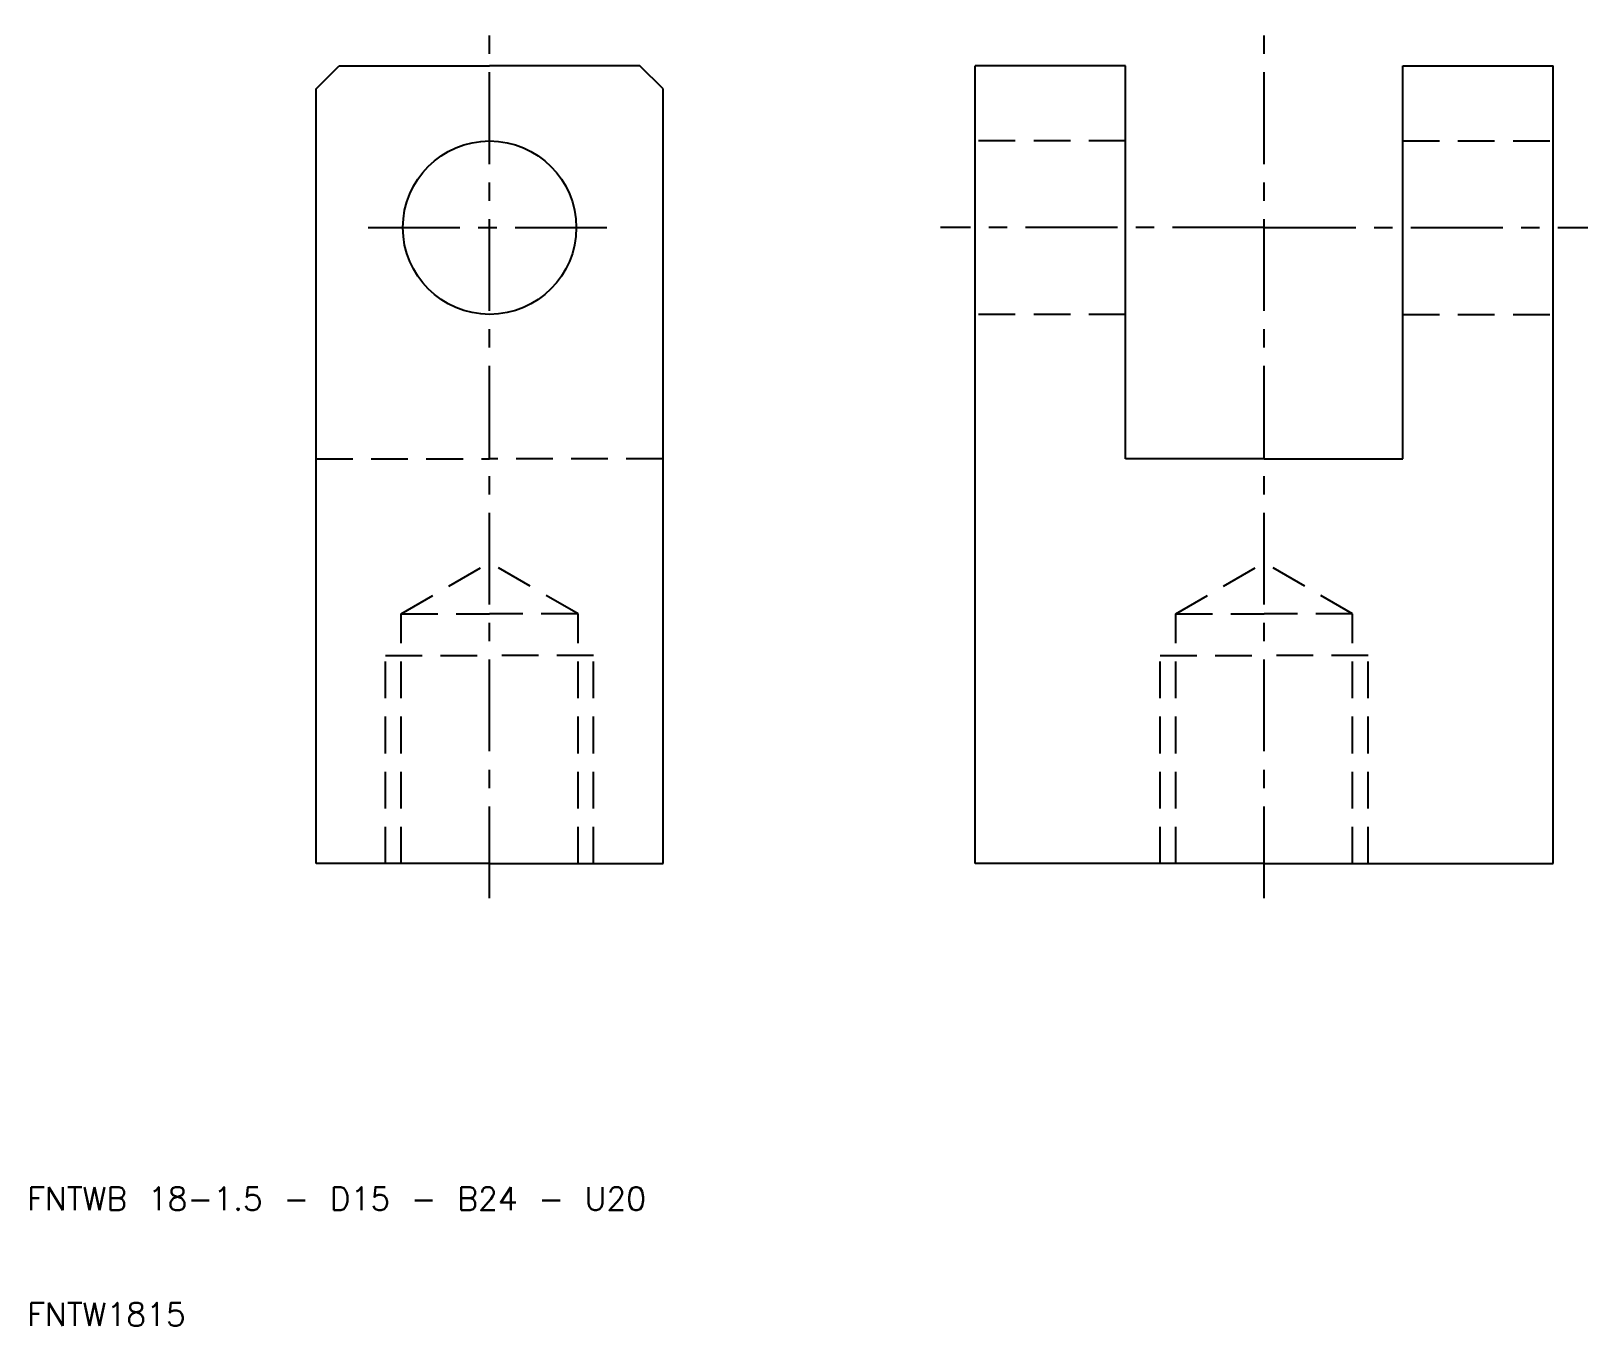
# Model space of a CAD drawing. Extents: x 10 to 145, y 10 to 122.
import ezdxf

# ---------------------------------------------------------------- set-up
doc = ezdxf.new("R2010")
doc.units = 0
doc.header["$LTSCALE"] = 0.25
doc.linetypes.add('CENTER', pattern=[50.8, 31.75, -6.35, 6.35, -6.35])
doc.linetypes.add('DASHED', pattern=[19.05, 12.7, -6.35])
doc.layers.get('0').update_dxf_attribs({"linetype": 'CONTINUOUS'})
doc.layers.add('CENTER', color=1, linetype='CENTER')
doc.styles.get("Standard").update_dxf_attribs({"font": 'txt.shx', "bigfont": 'extfont.shx'})

msp = doc.modelspace()

# ---------------------------------------------------------------- linework, layer by layer
for p, q in [((35, 117), (37, 119)), ((37, 119), (50, 119)), ((63, 119), (50, 119)), ((65, 117), (63, 119)), ((92, 50), (92, 119)), ((105, 119), (92, 119)), ((105, 85), (105, 119)), ((129, 85), (129, 119)), ((129, 119), (142, 119)), ((142, 50), (142, 119)), ((35, 50), (35, 117)), ((65, 50), (65, 117)), ((117, 85), (105, 85)), ((117, 85), (129, 85)), ((50, 50), (35, 50)), ((50, 50), (65, 50)), ((117, 50), (92, 50)), ((117, 50), (142, 50))]:
    msp.add_line(p, q)
at = {"color": 3, "linetype": 'DASHED'}
for p, q in [((105, 112.5), (92, 112.5)), ((129, 112.5), (142, 112.5)), ((105, 97.5), (92, 97.5)), ((129, 97.5), (142, 97.5)), ((35, 85), (50, 85)), ((65, 85), (50, 85)), ((42.353, 71.6), (50, 76.015)), ((57.647, 71.6), (50, 76.015)), ((109.353, 71.6), (117, 76.015)), ((124.647, 71.6), (117, 76.015)), ((42.353, 50), (42.353, 71.6)), ((42.353, 71.6), (50, 71.6)), ((57.647, 71.6), (50, 71.6)), ((57.647, 50), (57.647, 71.6)), ((109.353, 50), (109.353, 71.6)), ((109.353, 71.6), (117, 71.6)), ((124.647, 71.6), (117, 71.6)), ((124.647, 50), (124.647, 71.6)), ((41, 50), (41, 68)), ((41, 68), (50, 68)), ((59, 68), (50, 68)), ((59, 50), (59, 68)), ((108, 50), (108, 68)), ((108, 68), (117, 68)), ((126, 68), (117, 68)), ((126, 50), (126, 68))]:
    msp.add_line(p, q, dxfattribs=at)
msp.add_circle((50, 105), 7.5)
at = {"layer": 'CENTER', "color": 1, "linetype": 'CENTER'}
for p, q in [((50, 47), (50, 122)), ((117, 47), (117, 122)), ((39.5, 105), (61.5, 105)), ((117, 105), (89, 105)), ((117, 105), (145, 105))]:
    msp.add_line(p, q, dxfattribs=at)

# ---------------------------------------------------------------- texts
for s, p in [('FNTWB 18-1.5 - D15 - B24 - U20', (10, 20)), ('FNTW1815', (10, 10))]:
    msp.add_text(s, height=2).set_placement(p)

doc.saveas('drawing.dxf')
